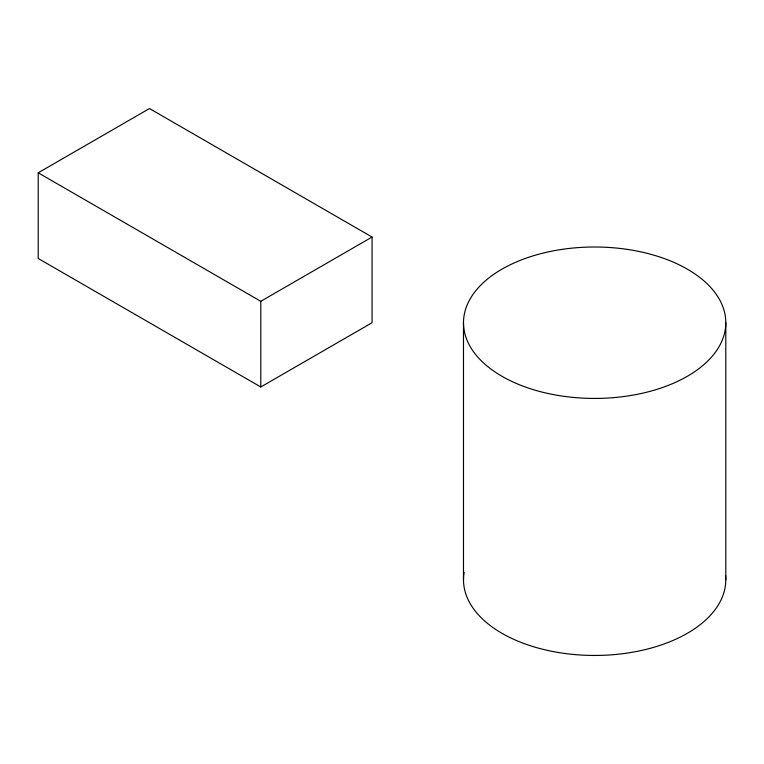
<?xml version="1.0" encoding="UTF-8"?>
<svg xmlns="http://www.w3.org/2000/svg" width="764" height="764" viewBox="0 0 764 764"><rect width="100%" height="100%" fill="white"/><g stroke="black" fill="none" stroke-linecap="round" stroke-linejoin="round"><path stroke-width="1.15" d="M38.2 172.798L149.486 108.545L372.068 237.05L372.068 322.723L260.782 386.976L38.2 258.471L38.2 172.798L260.782 301.303L372.068 237.05M725.8 322.723A131.16 75.722 0 0 1 529.07 388.293A131.16 75.722 0 0 1 529.07 257.143A131.16 75.722 0 0 1 725.8 322.723L725.8 579.733M463.49 322.723L463.49 579.733M260.782 301.303L260.782 386.976M725.59 575.483A131.16 75.722 0 0 1 591.89 655.436A131.16 75.722 0 0 1 464.12 572.312"/></g></svg>
